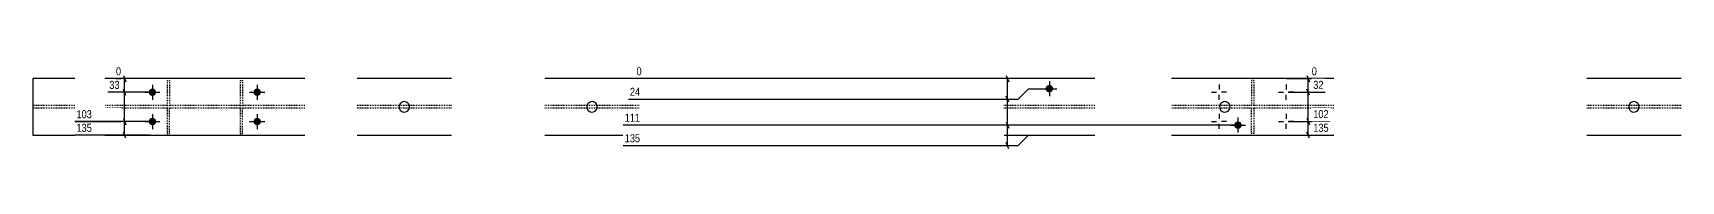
# Model space of a CAD drawing. Header units: millimetres. Extents: x 29 to 28450, y 8 to 1875.
# Drawn here: x 10146 to 14078, y 12 to 212 of the extents above; entities that cross this region are included whole.
import ezdxf

# ---------------------------------------------------------------- set-up
doc = ezdxf.new("R2010")
doc.units = ezdxf.units.MM
doc.linetypes.add('DXK_LINE_DOT2', pattern=[3.9198, 1.9599, -1.9599])
doc.layers.add('MÅLSÆTNING', color=7, linetype='Continuous')
doc.layers.add('STÅL', color=7, linetype='Continuous')
doc.styles.add('Arial Narrow', font='ARIALN.TTF', dxfattribs={"height": 0.2})

msp = doc.modelspace()

# ---------------------------------------------------------------- hatches: boundary and pattern name
at = {"layer": 'STÅL', "linetype": 'Continuous'}
for points in [[(12580.4, 155.5, -1), (12562.4, 155.5, -1)], [(10440.4, 147, -1), (10422.4, 147, -1)], [(10690.4, 147, -1), (10672.4, 147, -1)], [(10440.4, 77, -1), (10422.4, 77, -1)], [(10690.4, 77, -1), (10672.4, 77, -1)], [(13030.4, 68.5, -1), (13012.4, 68.5, -1)]]:
    msp.add_hatch(color=96, dxfattribs=at).paths.add_polyline_path(points)

# ---------------------------------------------------------------- linework, layer by layer
at = {"layer": 'MÅLSÆTNING', "color": 7, "linetype": 'Continuous'}
for p, q in [((12558.2, 179.5), (11586.4, 179.5)), ((12468.6, 187), (12474.6, 172)), ((12471.6, 130.5), (12471.6, 179.5)), ((13137.2, 179.5), (13209.7, 179.5)), ((13186, 187), (13192, 172)), ((13189, 147.2), (13189, 179.5)), ((10426.4, 147), (10324.9, 147)), ((10368.1, 139.5), (10362.1, 154.5)), ((11566.9, 130.5), (12496.6, 130.5)), ((11566.9, 130.5), (12496.6, 130.5)), ((12474.6, 123), (12468.6, 138)), ((12474.6, 123), (12468.6, 138)), ((12471.6, 68.5), (12471.6, 130.5)), ((12496.6, 130.5), (12521.6, 155.5)), ((12496.6, 130.5), (12521.6, 155.5)), ((12521.6, 155.5), (12566.4, 155.5)), ((12521.6, 155.5), (12566.4, 155.5)), ((13141.4, 147.2), (13229.1, 147.2)), ((13141.4, 147.2), (13229.1, 147.2)), ((13192, 139.7), (13186, 154.7)), ((13192, 139.7), (13186, 154.7)), ((13189, 77.2), (13189, 147.2)), ((10362.1, 84.5), (10368.1, 69.5)), ((13186, 84.7), (13192, 69.7)), ((13186, 84.7), (13192, 69.7)), ((10426.4, 77), (10246.6, 77)), ((10426.4, 44.5), (10246.6, 44.5)), ((10368.1, 37), (10362.1, 52)), ((10365.1, 44.5), (10365.1, 77)), ((13016.4, 68.5), (11554.7, 68.5)), ((13016.4, 68.5), (11554.7, 68.5)), ((12468.6, 76), (12474.6, 61)), ((12468.6, 76), (12474.6, 61)), ((12471.6, 19.5), (12471.6, 68.5)), ((12496.6, 19.5), (12521.6, 44.5)), ((12521.6, 44.5), (12550.7, 44.5)), ((13141.4, 77.2), (13241.3, 77.2)), ((13141.4, 77.2), (13241.3, 77.2)), ((13141.4, 44.5), (13241.3, 44.5)), ((13192, 37), (13186, 52)), ((13189, 44.5), (13189, 77.2)), ((11554.7, 19.5), (12496.6, 19.5)), ((12474.6, 12), (12468.6, 27))]:
    msp.add_line(p, q, dxfattribs=at)
at = {"layer": 'STÅL', "color": 2, "linetype": 'Continuous'}
for p, q in [((10146.4, 179.5), (10146.4, 44.5)), ((10246.4, 179.5), (10146.4, 179.5)), ((10795.2, 179.5), (10317.5, 179.5)), ((11144.9, 179.5), (10919.9, 179.5)), ((11592.9, 179.5), (11367.9, 179.5)), ((12679.9, 179.5), (12462.4, 179.5)), ((13250.2, 179.5), (12862.5, 179.5)), ((14078.5, 179.5), (13853.5, 179.5)), ((10146.4, 44.5), (10246.4, 44.5)), ((10317.5, 44.5), (10795.2, 44.5)), ((10919.9, 44.5), (11144.9, 44.5)), ((11367.9, 44.5), (11592.9, 44.5)), ((12462.4, 44.5), (12679.9, 44.5)), ((12862.5, 44.5), (13250.2, 44.5)), ((13853.5, 44.5), (14078.5, 44.5))]:
    msp.add_line(p, q, dxfattribs=at)
at = {"layer": 'STÅL', "color": 96, "linetype": 'Continuous'}
for p, q in [((10431.4, 165), (10431.4, 129)), ((10681.4, 165), (10681.4, 129)), ((12571.4, 173.5), (12571.4, 137.5)), ((12976.4, 165.2), (12976.4, 153.2)), ((13136.4, 165.2), (13136.4, 153.2)), ((10413.4, 147), (10449.4, 147)), ((10663.4, 147), (10699.4, 147)), ((12553.4, 155.5), (12589.4, 155.5)), ((12958.4, 147.2), (12970.4, 147.2)), ((12976.4, 129.2), (12976.4, 141.2)), ((12994.4, 147.2), (12982.4, 147.2)), ((13118.4, 147.2), (13130.4, 147.2)), ((13136.4, 129.2), (13136.4, 141.2)), ((13154.4, 147.2), (13142.4, 147.2)), ((10431.4, 95), (10431.4, 59)), ((10681.4, 95), (10681.4, 59)), ((12976.4, 95.2), (12976.4, 83.2)), ((13021.4, 86.5), (13021.4, 50.5)), ((13136.4, 95.2), (13136.4, 83.2)), ((10413.4, 77), (10449.4, 77)), ((10663.4, 77), (10699.4, 77)), ((12958.4, 77.2), (12970.4, 77.2)), ((12976.4, 59.2), (12976.4, 71.2)), ((12994.4, 77.2), (12982.4, 77.2)), ((13003.4, 68.5), (13039.4, 68.5)), ((13118.4, 77.2), (13130.4, 77.2)), ((13136.4, 59.2), (13136.4, 71.2)), ((13154.4, 77.2), (13142.4, 77.2))]:
    msp.add_line(p, q, dxfattribs=at)
at = {"layer": 'STÅL', "color": 7, "linetype": 'DXK_LINE_DOT2'}
for p, q in [((10466.4, 175.3), (10466.4, 115.3)), ((10466.4, 175.3), (10472.4, 175.3)), ((10472.4, 175.3), (10472.4, 115.3)), ((10640.4, 175.3), (10640.4, 115.3)), ((10640.4, 175.3), (10646.4, 175.3)), ((10646.4, 175.3), (10646.4, 115.3)), ((13059.4, 175.3), (13053.4, 175.3)), ((13053.4, 175.3), (13053.4, 115.3)), ((13059.4, 175.3), (13059.4, 115.3)), ((10246.4, 115.3), (10146.4, 115.3)), ((10246.4, 108.7), (10146.4, 108.7)), ((10466.4, 115.3), (10317.5, 115.3)), ((10466.4, 108.7), (10317.5, 108.7)), ((10466.4, 115.3), (10472.4, 115.3)), ((10466.4, 108.7), (10466.4, 48.7)), ((10472.4, 108.7), (10466.4, 108.7)), ((10640.4, 115.3), (10472.4, 115.3)), ((10472.4, 48.7), (10472.4, 108.7)), ((10640.4, 108.7), (10472.4, 108.7)), ((10640.4, 115.3), (10646.4, 115.3)), ((10640.4, 108.7), (10640.4, 48.7)), ((10646.4, 108.7), (10640.4, 108.7)), ((10795.2, 115.3), (10646.4, 115.3)), ((10646.4, 48.7), (10646.4, 108.7)), ((10795.2, 108.7), (10646.4, 108.7)), ((11144.9, 115.3), (10919.9, 115.3)), ((11144.9, 108.7), (10919.9, 108.7)), ((11592.9, 115.3), (11367.9, 115.3)), ((11592.9, 108.7), (11367.9, 108.7)), ((12679.9, 115.3), (12462.4, 115.3)), ((12679.9, 108.7), (12462.4, 108.7)), ((13053.4, 115.3), (12862.5, 115.3)), ((13053.4, 108.7), (12862.5, 108.7)), ((13059.4, 115.3), (13053.4, 115.3)), ((13053.4, 48.7), (13053.4, 108.7)), ((13053.4, 108.7), (13059.4, 108.7)), ((13250.2, 115.3), (13059.4, 115.3)), ((13059.4, 108.7), (13059.4, 48.7)), ((13250.2, 108.7), (13059.4, 108.7)), ((14078.5, 115.3), (13853.5, 115.3)), ((14078.5, 108.7), (13853.5, 108.7)), ((10466.4, 48.7), (10472.4, 48.7)), ((10640.4, 48.7), (10646.4, 48.7)), ((13059.4, 48.7), (13053.4, 48.7))]:
    msp.add_line(p, q, dxfattribs=at)
at = {"layer": 'STÅL', "color": 2, "linetype": 'Continuous'}
for centre, start, end in [((11032.4, 112), 150.3737, 330.3737), ((11032.4, 112), 330.3737, 150.3737), ((11480.4, 112), 150.3737, 330.3737), ((11480.4, 112), 330.3737, 150.3737), ((12990, 112), 150.3737, 330.3737), ((12990, 112), 330.3737, 150.3737), ((13966, 112), 150.3737, 330.3737), ((13966, 112), 330.3737, 150.3737)]:
    msp.add_arc(centre, 12.5, start, end, dxfattribs=at)

# ---------------------------------------------------------------- next in the draw order: wipeouts: each hides what was drawn before it
at = {"color": 0, "linetype": 'Continuous'}
for points in [[(12467.1, 183.5), (12467.1, 211.5), (11582.4, 211.5), (11582.4, 183.5)], [(13213.7, 183.5), (13213.7, 211.5), (13193.5, 211.5), (13193.5, 183.5)], [(12463.4, 134.5), (12463.4, 162.5), (11566.5, 162.5), (11566.5, 134.5)], [(10357, 81), (10357, 109), (10246.3, 109), (10246.3, 81)], [(12463.4, 72.5), (12463.4, 100.5), (11554.3, 100.5), (11554.3, 72.5)], [(13241.7, 81.2), (13241.7, 109.2), (13197.1, 109.2), (13197.1, 81.2)], [(12463.4, 23.5), (12463.4, 51.5), (11554.3, 51.5), (11554.3, 23.5)]]:
    msp.add_wipeout(points, dxfattribs=at).dxf.layer = 'MÅLSÆTNING'

# ---------------------------------------------------------------- next in the draw order: texts
at = {"layer": 'MÅLSÆTNING', "color": 3, "linetype": 'Continuous', "style": 'Arial Narrow'}
for s, height, p in [('0', 19.1, (11586.4, 187.5)), ('0', 19.1, (13197.5, 187.5)), ('24', 19.09, (11570.5, 138.5)), ('111', 19.09, (11558.3, 76.5)), ('135', 19.09, (11558.3, 27.5))]:
    msp.add_text(s, height=height, dxfattribs=at).set_placement(p)

# ---------------------------------------------------------------- next in the draw order: wipeouts: each hides what was drawn before it
at = {"color": 0, "linetype": 'Continuous'}
for points in [[(10357, 48.5), (10357, 76.5), (10246.3, 76.5), (10246.3, 48.5)], [(13241.7, 48.5), (13241.7, 76.5), (13197.1, 76.5), (13197.1, 48.5)]]:
    msp.add_wipeout(points, dxfattribs=at).dxf.layer = 'MÅLSÆTNING'

# ---------------------------------------------------------------- next in the draw order: linework, layer by layer
at = {"layer": 'MÅLSÆTNING', "color": 7, "linetype": 'Continuous'}
for p, q in [((10365.1, 77), (10365.1, 147)), ((10362.1, 84.5), (10368.1, 69.5)), ((10426.4, 77), (10246.6, 77))]:
    msp.add_line(p, q, dxfattribs=at)

# ---------------------------------------------------------------- next in the draw order: texts
at = {"layer": 'MÅLSÆTNING', "color": 3, "linetype": 'Continuous', "style": 'Arial Narrow'}
for s, p in [('103', (10250.3, 85)), ('102', (13201.1, 85.2)), ('135', (10250.3, 52.5)), ('135', (13201.1, 52.5))]:
    msp.add_text(s, height=19.09, dxfattribs=at).set_placement(p)

# ---------------------------------------------------------------- next in the draw order: wipeouts: each hides what was drawn before it
at = {"color": 0, "linetype": 'Continuous'}
msp.add_wipeout([(13229.5, 151.2), (13229.5, 179.2), (13197.1, 179.2), (13197.1, 151.2)], dxfattribs=at).dxf.layer = 'MÅLSÆTNING'

# ---------------------------------------------------------------- next in the draw order: texts
at = {"layer": 'MÅLSÆTNING', "color": 3, "linetype": 'Continuous', "style": 'Arial Narrow'}
msp.add_text('32', height=19.09, dxfattribs=at).set_placement((13201.1, 155.2))

# ---------------------------------------------------------------- next in the draw order: wipeouts: each hides what was drawn before it
at = {"color": 0, "linetype": 'Continuous'}
msp.add_wipeout([(10357, 151), (10357, 179), (10324.6, 179), (10324.6, 151)], dxfattribs=at).dxf.layer = 'MÅLSÆTNING'

# ---------------------------------------------------------------- next in the draw order: linework, layer by layer
at = {"layer": 'MÅLSÆTNING', "color": 7, "linetype": 'Continuous'}
for p, q in [((10426.4, 179.5), (10344.4, 179.5)), ((10362.1, 187), (10368.1, 172)), ((10365.1, 147), (10365.1, 179.5)), ((10426.4, 147), (10324.9, 147)), ((10368.1, 139.5), (10362.1, 154.5))]:
    msp.add_line(p, q, dxfattribs=at)

# ---------------------------------------------------------------- next in the draw order: texts
at = {"layer": 'MÅLSÆTNING', "color": 3, "linetype": 'Continuous', "style": 'Arial Narrow'}
msp.add_text('33', height=19.09, dxfattribs=at).set_placement((10328.6, 155))

# ---------------------------------------------------------------- next in the draw order: wipeouts: each hides what was drawn before it
at = {"color": 0, "linetype": 'Continuous'}
msp.add_wipeout([(10360.6, 183.5), (10360.6, 211.5), (10340.4, 211.5), (10340.4, 183.5)], dxfattribs=at).dxf.layer = 'MÅLSÆTNING'

# ---------------------------------------------------------------- next in the draw order: texts
at = {"layer": 'MÅLSÆTNING', "color": 3, "linetype": 'Continuous', "style": 'Arial Narrow'}
msp.add_text('0', height=19.1, dxfattribs=at).set_placement((10344.4, 187.5))

doc.saveas('drawing.dxf')
